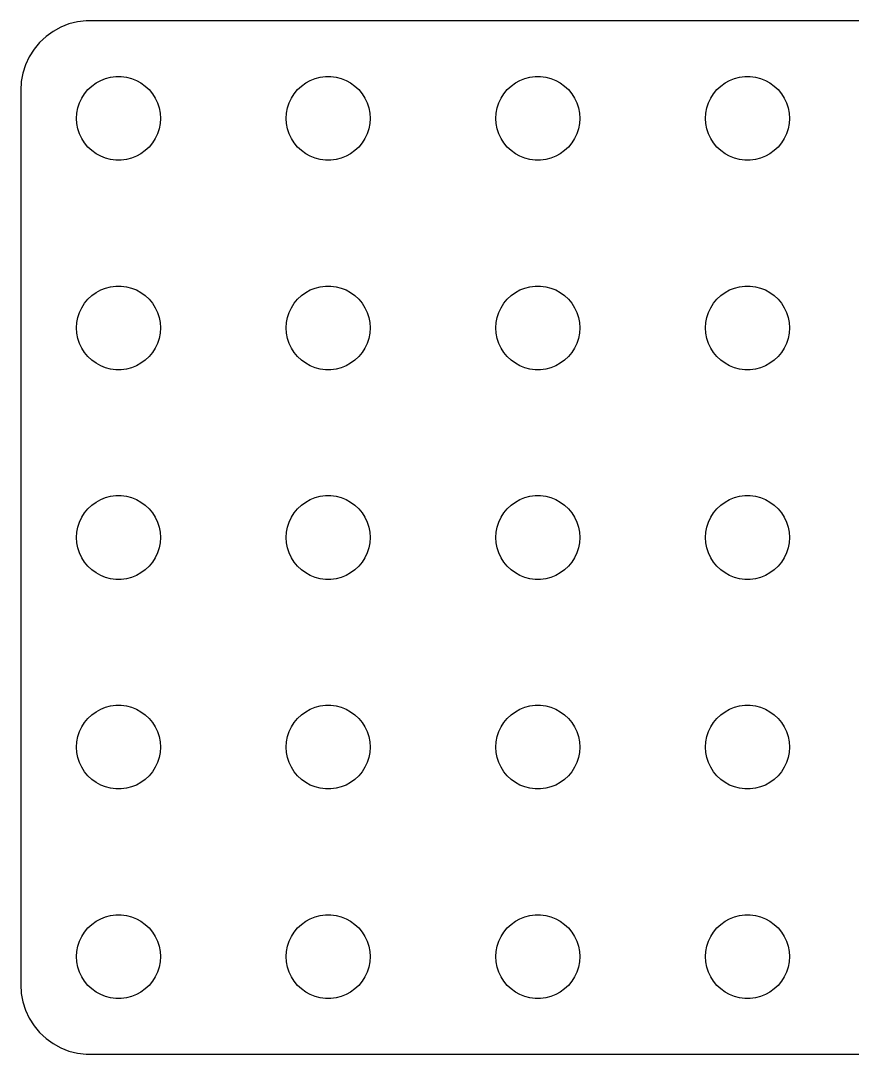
# Model space of a CAD drawing. Header units: metres. Extents: x -60 to 60, y -37 to 37.
# Drawn here: x -59.5 to 0, y -37 to 37 of the extents above; entities that cross this region are included whole.
import ezdxf

# ---------------------------------------------------------------- set-up
doc = ezdxf.new("R2010")
doc.units = ezdxf.units.M

msp = doc.modelspace()

# ---------------------------------------------------------------- linework, layer by layer
for p, q in [((-54.8139, 36.9901), (-55.4369, 36.9114)), ((54.8139, 36.9901), (-54.8139, 36.9901)), ((-56.6289, 36.5241), (-57.1791, 36.2216)), ((-56.0451, 36.7553), (-56.6289, 36.5241)), ((-55.4369, 36.9114), (-56.0451, 36.7553)), ((-57.6871, 35.8526), (-58.1448, 35.4227)), ((-57.1791, 36.2216), (-57.6871, 35.8526)), ((-58.5451, 34.9389), (-58.8815, 34.4088)), ((-58.1448, 35.4227), (-58.5451, 34.9389)), ((-58.8815, 34.4088), (-59.1489, 33.8406)), ((-59.1489, 33.8406), (-59.3429, 33.2434)), ((-59.4606, 32.6267), (-59.5, 32)), ((-59.3429, 33.2434), (-59.4606, 32.6267)), ((-54.1075, 32.533), (-53.7773, 32.7145)), ((-53.7773, 32.7145), (-53.427, 32.8532)), ((-53.427, 32.8532), (-53.0621, 32.9469)), ((-53.0621, 32.9469), (-52.6884, 32.9941)), ((-52.6884, 32.9941), (-52.3116, 32.9941)), ((-52.3116, 32.9941), (-51.9379, 32.9469)), ((-51.9379, 32.9469), (-51.5729, 32.8532)), ((-51.5729, 32.8532), (-51.2227, 32.7145)), ((-51.2227, 32.7145), (-50.8925, 32.533)), ((-39.1075, 32.533), (-38.7773, 32.7145)), ((-38.7773, 32.7145), (-38.427, 32.8532)), ((-38.427, 32.8532), (-38.0621, 32.9469)), ((-38.0621, 32.9469), (-37.6884, 32.9941)), ((-37.6884, 32.9941), (-37.3116, 32.9941)), ((-37.3116, 32.9941), (-36.9379, 32.9469)), ((-36.9379, 32.9469), (-36.5729, 32.8532)), ((-36.5729, 32.8532), (-36.2227, 32.7145)), ((-36.2227, 32.7145), (-35.8925, 32.533)), ((-24.1075, 32.533), (-23.7773, 32.7145)), ((-23.7773, 32.7145), (-23.427, 32.8532)), ((-23.427, 32.8532), (-23.0621, 32.9469)), ((-23.0621, 32.9469), (-22.6884, 32.9941)), ((-22.6884, 32.9941), (-22.3116, 32.9941)), ((-22.3116, 32.9941), (-21.9379, 32.9469)), ((-21.9379, 32.9469), (-21.5729, 32.8532)), ((-21.5729, 32.8532), (-21.2227, 32.7145)), ((-21.2227, 32.7145), (-20.8925, 32.533)), ((-9.10747, 32.533), (-8.77733, 32.7145)), ((-8.77733, 32.7145), (-8.42705, 32.8532)), ((-8.42705, 32.8532), (-8.06213, 32.9469)), ((-8.06213, 32.9469), (-7.68837, 32.9941)), ((-7.68837, 32.9941), (-7.31161, 32.9941)), ((-7.31161, 32.9941), (-6.93785, 32.9469)), ((-6.93785, 32.9469), (-6.57294, 32.8532)), ((-6.57294, 32.8532), (-6.22266, 32.7145)), ((-6.22266, 32.7145), (-5.89252, 32.533)), ((-59.5, 32), (-59.5, -32)), ((-54.927, 31.7634), (-54.6869, 32.0536)), ((-54.6869, 32.0536), (-54.4123, 32.3115)), ((-54.4123, 32.3115), (-54.1075, 32.533)), ((-50.8925, 32.533), (-50.5877, 32.3115)), ((-50.5877, 32.3115), (-50.3131, 32.0536)), ((-50.3131, 32.0536), (-50.0729, 31.7634)), ((-39.927, 31.7634), (-39.6869, 32.0536)), ((-39.6869, 32.0536), (-39.4123, 32.3115)), ((-39.4123, 32.3115), (-39.1075, 32.533)), ((-35.8925, 32.533), (-35.5877, 32.3115)), ((-35.5877, 32.3115), (-35.3131, 32.0536)), ((-35.3131, 32.0536), (-35.0729, 31.7634)), ((-24.927, 31.7634), (-24.6869, 32.0536)), ((-24.6869, 32.0536), (-24.4123, 32.3115)), ((-24.4123, 32.3115), (-24.1075, 32.533)), ((-20.8925, 32.533), (-20.5877, 32.3115)), ((-20.5877, 32.3115), (-20.3131, 32.0536)), ((-20.3131, 32.0536), (-20.0729, 31.7634)), ((-9.92705, 31.7634), (-9.6869, 32.0536)), ((-9.6869, 32.0536), (-9.41226, 32.3115)), ((-9.41226, 32.3115), (-9.10747, 32.533)), ((-5.89252, 32.533), (-5.58772, 32.3115)), ((-5.58772, 32.3115), (-5.31308, 32.0536)), ((-5.31308, 32.0536), (-5.07294, 31.7634)), ((-55.4057, 30.7461), (-55.2893, 31.1044)), ((-55.2893, 31.1044), (-55.1289, 31.4453)), ((-55.1289, 31.4453), (-54.927, 31.7634)), ((-50.0729, 31.7634), (-49.8711, 31.4453)), ((-49.8711, 31.4453), (-49.7107, 31.1044)), ((-49.7107, 31.1044), (-49.5942, 30.7461)), ((-40.4057, 30.7461), (-40.2893, 31.1044)), ((-40.2893, 31.1044), (-40.1289, 31.4453)), ((-40.1289, 31.4453), (-39.927, 31.7634)), ((-35.0729, 31.7634), (-34.8711, 31.4453)), ((-34.8711, 31.4453), (-34.7107, 31.1044)), ((-34.7107, 31.1044), (-34.5942, 30.7461)), ((-25.4057, 30.7461), (-25.2893, 31.1044)), ((-25.2893, 31.1044), (-25.1289, 31.4453)), ((-25.1289, 31.4453), (-24.927, 31.7634)), ((-20.0729, 31.7634), (-19.8711, 31.4453)), ((-19.8711, 31.4453), (-19.7107, 31.1044)), ((-19.7107, 31.1044), (-19.5942, 30.7461)), ((-10.4057, 30.7461), (-10.2893, 31.1044)), ((-10.2893, 31.1044), (-10.1289, 31.4453)), ((-10.1289, 31.4453), (-9.92705, 31.7634)), ((-5.07294, 31.7634), (-4.87108, 31.4453)), ((-4.87108, 31.4453), (-4.71066, 31.1044)), ((-4.71066, 31.1044), (-4.59424, 30.7461)), ((-55.5, 30), (-55.4763, 30.376)), ((-55.4763, 30.376), (-55.4057, 30.7461)), ((-49.5942, 30.7461), (-49.5237, 30.376)), ((-49.5237, 30.376), (-49.5, 30)), ((-40.5, 30), (-40.4763, 30.376)), ((-40.4763, 30.376), (-40.4057, 30.7461)), ((-34.5942, 30.7461), (-34.5237, 30.376)), ((-34.5237, 30.376), (-34.5, 30)), ((-25.5, 30), (-25.4763, 30.376)), ((-25.4763, 30.376), (-25.4057, 30.7461)), ((-19.5942, 30.7461), (-19.5237, 30.376)), ((-19.5237, 30.376), (-19.5, 30)), ((-10.5, 30), (-10.4763, 30.376)), ((-10.4763, 30.376), (-10.4057, 30.7461)), ((-4.59424, 30.7461), (-4.52365, 30.376)), ((-4.52365, 30.376), (-4.5, 30)), ((-55.4763, 29.624), (-55.5, 30)), ((-55.4057, 29.2539), (-55.4763, 29.624)), ((-49.5237, 29.624), (-49.5942, 29.2539)), ((-49.5, 30), (-49.5237, 29.624)), ((-40.4763, 29.624), (-40.5, 30)), ((-40.4057, 29.2539), (-40.4763, 29.624)), ((-34.5237, 29.624), (-34.5942, 29.2539)), ((-34.5, 30), (-34.5237, 29.624)), ((-25.4763, 29.624), (-25.5, 30)), ((-25.4057, 29.2539), (-25.4763, 29.624)), ((-19.5237, 29.624), (-19.5942, 29.2539)), ((-19.5, 30), (-19.5237, 29.624)), ((-10.4763, 29.624), (-10.5, 30)), ((-10.4057, 29.2539), (-10.4763, 29.624)), ((-4.52365, 29.624), (-4.59424, 29.2539)), ((-4.5, 30), (-4.52365, 29.624)), ((-55.2893, 28.8956), (-55.4057, 29.2539)), ((-55.1289, 28.5547), (-55.2893, 28.8956)), ((-49.7107, 28.8956), (-49.8711, 28.5547)), ((-49.5942, 29.2539), (-49.7107, 28.8956)), ((-40.2893, 28.8956), (-40.4057, 29.2539)), ((-40.1289, 28.5547), (-40.2893, 28.8956)), ((-34.7107, 28.8956), (-34.8711, 28.5547)), ((-34.5942, 29.2539), (-34.7107, 28.8956)), ((-25.2893, 28.8956), (-25.4057, 29.2539)), ((-25.1289, 28.5547), (-25.2893, 28.8956)), ((-19.7107, 28.8956), (-19.8711, 28.5547)), ((-19.5942, 29.2539), (-19.7107, 28.8956)), ((-10.2893, 28.8956), (-10.4057, 29.2539)), ((-10.1289, 28.5547), (-10.2893, 28.8956)), ((-4.71066, 28.8956), (-4.87108, 28.5547)), ((-4.59424, 29.2539), (-4.71066, 28.8956)), ((-54.927, 28.2366), (-55.1289, 28.5547)), ((-54.6869, 27.9464), (-54.927, 28.2366)), ((-50.0729, 28.2366), (-50.3131, 27.9464)), ((-49.8711, 28.5547), (-50.0729, 28.2366)), ((-39.927, 28.2366), (-40.1289, 28.5547)), ((-39.6869, 27.9464), (-39.927, 28.2366)), ((-35.0729, 28.2366), (-35.3131, 27.9464)), ((-34.8711, 28.5547), (-35.0729, 28.2366)), ((-24.927, 28.2366), (-25.1289, 28.5547)), ((-24.6869, 27.9464), (-24.927, 28.2366)), ((-20.0729, 28.2366), (-20.3131, 27.9464)), ((-19.8711, 28.5547), (-20.0729, 28.2366)), ((-9.92705, 28.2366), (-10.1289, 28.5547)), ((-9.6869, 27.9464), (-9.92705, 28.2366)), ((-5.07294, 28.2366), (-5.31308, 27.9464)), ((-4.87108, 28.5547), (-5.07294, 28.2366)), ((-54.4123, 27.6884), (-54.6869, 27.9464)), ((-54.1075, 27.467), (-54.4123, 27.6884)), ((-53.7773, 27.2855), (-54.1075, 27.467)), ((-50.8925, 27.467), (-51.2227, 27.2855)), ((-50.5877, 27.6884), (-50.8925, 27.467)), ((-50.3131, 27.9464), (-50.5877, 27.6884)), ((-39.4123, 27.6884), (-39.6869, 27.9464)), ((-39.1075, 27.467), (-39.4123, 27.6884)), ((-38.7773, 27.2855), (-39.1075, 27.467)), ((-35.8925, 27.467), (-36.2227, 27.2855)), ((-35.5877, 27.6884), (-35.8925, 27.467)), ((-35.3131, 27.9464), (-35.5877, 27.6884)), ((-24.4123, 27.6884), (-24.6869, 27.9464)), ((-24.1075, 27.467), (-24.4123, 27.6884)), ((-23.7773, 27.2855), (-24.1075, 27.467)), ((-20.8925, 27.467), (-21.2227, 27.2855)), ((-20.5877, 27.6884), (-20.8925, 27.467)), ((-20.3131, 27.9464), (-20.5877, 27.6884)), ((-9.41226, 27.6884), (-9.6869, 27.9464)), ((-9.10747, 27.467), (-9.41226, 27.6884)), ((-8.77733, 27.2855), (-9.10747, 27.467)), ((-5.89252, 27.467), (-6.22266, 27.2855)), ((-5.58772, 27.6884), (-5.89252, 27.467)), ((-5.31308, 27.9464), (-5.58772, 27.6884)), ((-53.427, 27.1468), (-53.7773, 27.2855)), ((-53.0621, 27.0531), (-53.427, 27.1468)), ((-52.6884, 27.0059), (-53.0621, 27.0531)), ((-52.3116, 27.0059), (-52.6884, 27.0059)), ((-51.9379, 27.0531), (-52.3116, 27.0059)), ((-51.5729, 27.1468), (-51.9379, 27.0531)), ((-51.2227, 27.2855), (-51.5729, 27.1468)), ((-38.427, 27.1468), (-38.7773, 27.2855)), ((-38.0621, 27.0531), (-38.427, 27.1468)), ((-37.6884, 27.0059), (-38.0621, 27.0531)), ((-37.3116, 27.0059), (-37.6884, 27.0059)), ((-36.9379, 27.0531), (-37.3116, 27.0059)), ((-36.5729, 27.1468), (-36.9379, 27.0531)), ((-36.2227, 27.2855), (-36.5729, 27.1468)), ((-23.427, 27.1468), (-23.7773, 27.2855)), ((-23.0621, 27.0531), (-23.427, 27.1468)), ((-22.6884, 27.0059), (-23.0621, 27.0531)), ((-22.3116, 27.0059), (-22.6884, 27.0059)), ((-21.9379, 27.0531), (-22.3116, 27.0059)), ((-21.5729, 27.1468), (-21.9379, 27.0531)), ((-21.2227, 27.2855), (-21.5729, 27.1468)), ((-8.42705, 27.1468), (-8.77733, 27.2855)), ((-8.06213, 27.0531), (-8.42705, 27.1468)), ((-7.68837, 27.0059), (-8.06213, 27.0531)), ((-7.31161, 27.0059), (-7.68837, 27.0059)), ((-6.93785, 27.0531), (-7.31161, 27.0059)), ((-6.57294, 27.1468), (-6.93785, 27.0531)), ((-6.22266, 27.2855), (-6.57294, 27.1468)), ((-53.7773, 17.7145), (-53.427, 17.8532)), ((-53.427, 17.8532), (-53.0621, 17.9469)), ((-53.0621, 17.9469), (-52.6884, 17.9941)), ((-52.6884, 17.9941), (-52.3116, 17.9941)), ((-52.3116, 17.9941), (-51.9379, 17.9469)), ((-51.9379, 17.9469), (-51.5729, 17.8532)), ((-51.5729, 17.8532), (-51.2227, 17.7145)), ((-38.7773, 17.7145), (-38.427, 17.8532)), ((-38.427, 17.8532), (-38.0621, 17.9469)), ((-38.0621, 17.9469), (-37.6884, 17.9941)), ((-37.6884, 17.9941), (-37.3116, 17.9941)), ((-37.3116, 17.9941), (-36.9379, 17.9469)), ((-36.9379, 17.9469), (-36.5729, 17.8532)), ((-36.5729, 17.8532), (-36.2227, 17.7145)), ((-23.7773, 17.7145), (-23.427, 17.8532)), ((-23.427, 17.8532), (-23.0621, 17.9469)), ((-23.0621, 17.9469), (-22.6884, 17.9941)), ((-22.6884, 17.9941), (-22.3116, 17.9941)), ((-22.3116, 17.9941), (-21.9379, 17.9469)), ((-21.9379, 17.9469), (-21.5729, 17.8532)), ((-21.5729, 17.8532), (-21.2227, 17.7145)), ((-8.77733, 17.7145), (-8.42705, 17.8532)), ((-8.42705, 17.8532), (-8.06213, 17.9469)), ((-8.06213, 17.9469), (-7.68837, 17.9941)), ((-7.68837, 17.9941), (-7.31161, 17.9941)), ((-7.31161, 17.9941), (-6.93785, 17.9469)), ((-6.93785, 17.9469), (-6.57294, 17.8532)), ((-6.57294, 17.8532), (-6.22266, 17.7145)), ((-54.927, 16.7634), (-54.6869, 17.0536)), ((-54.6869, 17.0536), (-54.4123, 17.3115)), ((-54.4123, 17.3115), (-54.1075, 17.533)), ((-54.1075, 17.533), (-53.7773, 17.7145)), ((-51.2227, 17.7145), (-50.8925, 17.533)), ((-50.8925, 17.533), (-50.5877, 17.3115)), ((-50.5877, 17.3115), (-50.3131, 17.0536)), ((-50.3131, 17.0536), (-50.0729, 16.7634)), ((-39.927, 16.7634), (-39.6869, 17.0536)), ((-39.6869, 17.0536), (-39.4123, 17.3115)), ((-39.4123, 17.3115), (-39.1075, 17.533)), ((-39.1075, 17.533), (-38.7773, 17.7145)), ((-36.2227, 17.7145), (-35.8925, 17.533)), ((-35.8925, 17.533), (-35.5877, 17.3115)), ((-35.5877, 17.3115), (-35.3131, 17.0536)), ((-35.3131, 17.0536), (-35.0729, 16.7634)), ((-24.927, 16.7634), (-24.6869, 17.0536)), ((-24.6869, 17.0536), (-24.4123, 17.3115)), ((-24.4123, 17.3115), (-24.1075, 17.533)), ((-24.1075, 17.533), (-23.7773, 17.7145)), ((-21.2227, 17.7145), (-20.8925, 17.533)), ((-20.8925, 17.533), (-20.5877, 17.3115)), ((-20.5877, 17.3115), (-20.3131, 17.0536)), ((-20.3131, 17.0536), (-20.0729, 16.7634)), ((-9.92705, 16.7634), (-9.6869, 17.0536)), ((-9.6869, 17.0536), (-9.41226, 17.3115)), ((-9.41226, 17.3115), (-9.10747, 17.533)), ((-9.10747, 17.533), (-8.77733, 17.7145)), ((-6.22266, 17.7145), (-5.89252, 17.533)), ((-5.89252, 17.533), (-5.58772, 17.3115)), ((-5.58772, 17.3115), (-5.31308, 17.0536)), ((-5.31308, 17.0536), (-5.07294, 16.7634)), ((-55.2893, 16.1044), (-55.1289, 16.4453)), ((-55.1289, 16.4453), (-54.927, 16.7634)), ((-50.0729, 16.7634), (-49.8711, 16.4453)), ((-49.8711, 16.4453), (-49.7107, 16.1044)), ((-40.2893, 16.1044), (-40.1289, 16.4453)), ((-40.1289, 16.4453), (-39.927, 16.7634)), ((-35.0729, 16.7634), (-34.8711, 16.4453)), ((-34.8711, 16.4453), (-34.7107, 16.1044)), ((-25.2893, 16.1044), (-25.1289, 16.4453)), ((-25.1289, 16.4453), (-24.927, 16.7634)), ((-20.0729, 16.7634), (-19.8711, 16.4453)), ((-19.8711, 16.4453), (-19.7107, 16.1044)), ((-10.2893, 16.1044), (-10.1289, 16.4453)), ((-10.1289, 16.4453), (-9.92705, 16.7634)), ((-5.07294, 16.7634), (-4.87108, 16.4453)), ((-4.87108, 16.4453), (-4.71066, 16.1044)), ((-55.4763, 15.376), (-55.4057, 15.7461)), ((-55.4057, 15.7461), (-55.2893, 16.1044)), ((-49.7107, 16.1044), (-49.5942, 15.7461)), ((-49.5942, 15.7461), (-49.5237, 15.376)), ((-40.4763, 15.376), (-40.4057, 15.7461)), ((-40.4057, 15.7461), (-40.2893, 16.1044)), ((-34.7107, 16.1044), (-34.5942, 15.7461)), ((-34.5942, 15.7461), (-34.5237, 15.376)), ((-25.4763, 15.376), (-25.4057, 15.7461)), ((-25.4057, 15.7461), (-25.2893, 16.1044)), ((-19.7107, 16.1044), (-19.5942, 15.7461)), ((-19.5942, 15.7461), (-19.5237, 15.376)), ((-10.4763, 15.376), (-10.4057, 15.7461)), ((-10.4057, 15.7461), (-10.2893, 16.1044)), ((-4.71066, 16.1044), (-4.59424, 15.7461)), ((-4.59424, 15.7461), (-4.52365, 15.376)), ((-55.5, 15), (-55.4763, 15.376)), ((-55.4763, 14.624), (-55.5, 15)), ((-49.5237, 15.376), (-49.5, 15)), ((-49.5, 15), (-49.5237, 14.624)), ((-40.5, 15), (-40.4763, 15.376)), ((-40.4763, 14.624), (-40.5, 15)), ((-34.5237, 15.376), (-34.5, 15)), ((-34.5, 15), (-34.5237, 14.624)), ((-25.5, 15), (-25.4763, 15.376)), ((-25.4763, 14.624), (-25.5, 15)), ((-19.5237, 15.376), (-19.5, 15)), ((-19.5, 15), (-19.5237, 14.624)), ((-10.5, 15), (-10.4763, 15.376)), ((-10.4763, 14.624), (-10.5, 15)), ((-4.52365, 15.376), (-4.5, 15)), ((-4.5, 15), (-4.52365, 14.624)), ((-55.4057, 14.2539), (-55.4763, 14.624)), ((-55.2893, 13.8956), (-55.4057, 14.2539)), ((-49.5942, 14.2539), (-49.7107, 13.8956)), ((-49.5237, 14.624), (-49.5942, 14.2539)), ((-40.4057, 14.2539), (-40.4763, 14.624)), ((-40.2893, 13.8956), (-40.4057, 14.2539)), ((-34.5942, 14.2539), (-34.7107, 13.8956)), ((-34.5237, 14.624), (-34.5942, 14.2539)), ((-25.4057, 14.2539), (-25.4763, 14.624)), ((-25.2893, 13.8956), (-25.4057, 14.2539)), ((-19.5942, 14.2539), (-19.7107, 13.8956)), ((-19.5237, 14.624), (-19.5942, 14.2539)), ((-10.4057, 14.2539), (-10.4763, 14.624)), ((-10.2893, 13.8956), (-10.4057, 14.2539)), ((-4.59424, 14.2539), (-4.71066, 13.8956)), ((-4.52365, 14.624), (-4.59424, 14.2539)), ((-55.1289, 13.5547), (-55.2893, 13.8956)), ((-54.927, 13.2366), (-55.1289, 13.5547)), ((-49.8711, 13.5547), (-50.0729, 13.2366)), ((-49.7107, 13.8956), (-49.8711, 13.5547)), ((-40.1289, 13.5547), (-40.2893, 13.8956)), ((-39.927, 13.2366), (-40.1289, 13.5547)), ((-34.8711, 13.5547), (-35.0729, 13.2366)), ((-34.7107, 13.8956), (-34.8711, 13.5547)), ((-25.1289, 13.5547), (-25.2893, 13.8956)), ((-24.927, 13.2366), (-25.1289, 13.5547)), ((-19.8711, 13.5547), (-20.0729, 13.2366)), ((-19.7107, 13.8956), (-19.8711, 13.5547)), ((-10.1289, 13.5547), (-10.2893, 13.8956)), ((-9.92705, 13.2366), (-10.1289, 13.5547)), ((-4.87108, 13.5547), (-5.07294, 13.2366)), ((-4.71066, 13.8956), (-4.87108, 13.5547)), ((-54.6869, 12.9464), (-54.927, 13.2366)), ((-54.4123, 12.6884), (-54.6869, 12.9464)), ((-54.1075, 12.467), (-54.4123, 12.6884)), ((-50.5877, 12.6884), (-50.8925, 12.467)), ((-50.3131, 12.9464), (-50.5877, 12.6884)), ((-50.0729, 13.2366), (-50.3131, 12.9464)), ((-39.6869, 12.9464), (-39.927, 13.2366)), ((-39.4123, 12.6884), (-39.6869, 12.9464)), ((-39.1075, 12.467), (-39.4123, 12.6884)), ((-35.5877, 12.6884), (-35.8925, 12.467)), ((-35.3131, 12.9464), (-35.5877, 12.6884)), ((-35.0729, 13.2366), (-35.3131, 12.9464)), ((-24.6869, 12.9464), (-24.927, 13.2366)), ((-24.4123, 12.6884), (-24.6869, 12.9464)), ((-24.1075, 12.467), (-24.4123, 12.6884)), ((-20.5877, 12.6884), (-20.8925, 12.467)), ((-20.3131, 12.9464), (-20.5877, 12.6884)), ((-20.0729, 13.2366), (-20.3131, 12.9464)), ((-9.6869, 12.9464), (-9.92705, 13.2366)), ((-9.41226, 12.6884), (-9.6869, 12.9464)), ((-9.10747, 12.467), (-9.41226, 12.6884)), ((-5.58772, 12.6884), (-5.89252, 12.467)), ((-5.31308, 12.9464), (-5.58772, 12.6884)), ((-5.07294, 13.2366), (-5.31308, 12.9464)), ((-53.7773, 12.2855), (-54.1075, 12.467)), ((-53.427, 12.1468), (-53.7773, 12.2855)), ((-53.0621, 12.0531), (-53.427, 12.1468)), ((-52.6884, 12.0059), (-53.0621, 12.0531)), ((-52.3116, 12.0059), (-52.6884, 12.0059)), ((-51.9379, 12.0531), (-52.3116, 12.0059)), ((-51.5729, 12.1468), (-51.9379, 12.0531)), ((-51.2227, 12.2855), (-51.5729, 12.1468)), ((-50.8925, 12.467), (-51.2227, 12.2855)), ((-38.7773, 12.2855), (-39.1075, 12.467)), ((-38.427, 12.1468), (-38.7773, 12.2855)), ((-38.0621, 12.0531), (-38.427, 12.1468)), ((-37.6884, 12.0059), (-38.0621, 12.0531)), ((-37.3116, 12.0059), (-37.6884, 12.0059)), ((-36.9379, 12.0531), (-37.3116, 12.0059)), ((-36.5729, 12.1468), (-36.9379, 12.0531)), ((-36.2227, 12.2855), (-36.5729, 12.1468)), ((-35.8925, 12.467), (-36.2227, 12.2855)), ((-23.7773, 12.2855), (-24.1075, 12.467)), ((-23.427, 12.1468), (-23.7773, 12.2855)), ((-23.0621, 12.0531), (-23.427, 12.1468)), ((-22.6884, 12.0059), (-23.0621, 12.0531)), ((-22.3116, 12.0059), (-22.6884, 12.0059)), ((-21.9379, 12.0531), (-22.3116, 12.0059)), ((-21.5729, 12.1468), (-21.9379, 12.0531)), ((-21.2227, 12.2855), (-21.5729, 12.1468)), ((-20.8925, 12.467), (-21.2227, 12.2855)), ((-8.77733, 12.2855), (-9.10747, 12.467)), ((-8.42705, 12.1468), (-8.77733, 12.2855)), ((-8.06213, 12.0531), (-8.42705, 12.1468)), ((-7.68837, 12.0059), (-8.06213, 12.0531)), ((-7.31161, 12.0059), (-7.68837, 12.0059)), ((-6.93785, 12.0531), (-7.31161, 12.0059)), ((-6.57294, 12.1468), (-6.93785, 12.0531)), ((-6.22266, 12.2855), (-6.57294, 12.1468)), ((-5.89252, 12.467), (-6.22266, 12.2855)), ((-53.0621, 2.94685), (-52.6884, 2.99408)), ((-52.6884, 2.99408), (-52.3116, 2.99408)), ((-52.3116, 2.99408), (-51.9379, 2.94685)), ((-38.0621, 2.94685), (-37.6884, 2.99408)), ((-37.6884, 2.99408), (-37.3116, 2.99408)), ((-37.3116, 2.99408), (-36.9379, 2.94685)), ((-23.0621, 2.94685), (-22.6884, 2.99408)), ((-22.6884, 2.99408), (-22.3116, 2.99408)), ((-22.3116, 2.99408), (-21.9379, 2.94685)), ((-8.06213, 2.94685), (-7.68837, 2.99408)), ((-7.68837, 2.99408), (-7.31161, 2.99408)), ((-7.31161, 2.99408), (-6.93785, 2.94685)), ((-54.6869, 2.05363), (-54.4123, 2.31154)), ((-54.4123, 2.31154), (-54.1075, 2.53297)), ((-54.1075, 2.53297), (-53.7773, 2.71448)), ((-53.7773, 2.71448), (-53.427, 2.85316)), ((-53.427, 2.85316), (-53.0621, 2.94685)), ((-51.9379, 2.94685), (-51.5729, 2.85316)), ((-51.5729, 2.85316), (-51.2227, 2.71448)), ((-51.2227, 2.71448), (-50.8925, 2.53297)), ((-50.8925, 2.53297), (-50.5877, 2.31154)), ((-50.5877, 2.31154), (-50.3131, 2.05363)), ((-39.6869, 2.05363), (-39.4123, 2.31154)), ((-39.4123, 2.31154), (-39.1075, 2.53297)), ((-39.1075, 2.53297), (-38.7773, 2.71448)), ((-38.7773, 2.71448), (-38.427, 2.85316)), ((-38.427, 2.85316), (-38.0621, 2.94685)), ((-36.9379, 2.94685), (-36.5729, 2.85316)), ((-36.5729, 2.85316), (-36.2227, 2.71448)), ((-36.2227, 2.71448), (-35.8925, 2.53297)), ((-35.8925, 2.53297), (-35.5877, 2.31154)), ((-35.5877, 2.31154), (-35.3131, 2.05363)), ((-24.6869, 2.05363), (-24.4123, 2.31154)), ((-24.4123, 2.31154), (-24.1075, 2.53297)), ((-24.1075, 2.53297), (-23.7773, 2.71448)), ((-23.7773, 2.71448), (-23.427, 2.85316)), ((-23.427, 2.85316), (-23.0621, 2.94685)), ((-21.9379, 2.94685), (-21.5729, 2.85316)), ((-21.5729, 2.85316), (-21.2227, 2.71448)), ((-21.2227, 2.71448), (-20.8925, 2.53297)), ((-20.8925, 2.53297), (-20.5877, 2.31154)), ((-20.5877, 2.31154), (-20.3131, 2.05363)), ((-9.6869, 2.05363), (-9.41226, 2.31154)), ((-9.41226, 2.31154), (-9.10747, 2.53297)), ((-9.10747, 2.53297), (-8.77733, 2.71448)), ((-8.77733, 2.71448), (-8.42705, 2.85316)), ((-8.42705, 2.85316), (-8.06213, 2.94685)), ((-6.93785, 2.94685), (-6.57294, 2.85316)), ((-6.57294, 2.85316), (-6.22266, 2.71448)), ((-6.22266, 2.71448), (-5.89252, 2.53297)), ((-5.89252, 2.53297), (-5.58772, 2.31154)), ((-5.58772, 2.31154), (-5.31308, 2.05363)), ((-55.1289, 1.44525), (-54.927, 1.76335)), ((-54.927, 1.76335), (-54.6869, 2.05363)), ((-50.3131, 2.05363), (-50.0729, 1.76335)), ((-50.0729, 1.76335), (-49.8711, 1.44525)), ((-40.1289, 1.44525), (-39.927, 1.76335)), ((-39.927, 1.76335), (-39.6869, 2.05363)), ((-35.3131, 2.05363), (-35.0729, 1.76335)), ((-35.0729, 1.76335), (-34.8711, 1.44525)), ((-25.1289, 1.44525), (-24.927, 1.76335)), ((-24.927, 1.76335), (-24.6869, 2.05363)), ((-20.3131, 2.05363), (-20.0729, 1.76335)), ((-20.0729, 1.76335), (-19.8711, 1.44525)), ((-10.1289, 1.44525), (-9.92705, 1.76335)), ((-9.92705, 1.76335), (-9.6869, 2.05363)), ((-5.31308, 2.05363), (-5.07294, 1.76335)), ((-5.07294, 1.76335), (-4.87108, 1.44525)), ((-55.4763, 0.37599), (-55.4057, 0.74606)), ((-55.4057, 0.74606), (-55.2893, 1.10437)), ((-55.2893, 1.10437), (-55.1289, 1.44525)), ((-49.8711, 1.44525), (-49.7107, 1.10437)), ((-49.7107, 1.10437), (-49.5942, 0.74606)), ((-49.5942, 0.74606), (-49.5237, 0.37599)), ((-40.4763, 0.37599), (-40.4057, 0.74606)), ((-40.4057, 0.74606), (-40.2893, 1.10437)), ((-40.2893, 1.10437), (-40.1289, 1.44525)), ((-34.8711, 1.44525), (-34.7107, 1.10437)), ((-34.7107, 1.10437), (-34.5942, 0.74606)), ((-34.5942, 0.74606), (-34.5237, 0.37599)), ((-25.4763, 0.37599), (-25.4057, 0.74606)), ((-25.4057, 0.74606), (-25.2893, 1.10437)), ((-25.2893, 1.10437), (-25.1289, 1.44525)), ((-19.8711, 1.44525), (-19.7107, 1.10437)), ((-19.7107, 1.10437), (-19.5942, 0.74606)), ((-19.5942, 0.74606), (-19.5237, 0.37599)), ((-10.4763, 0.37599), (-10.4057, 0.74606)), ((-10.4057, 0.74606), (-10.2893, 1.10437)), ((-10.2893, 1.10437), (-10.1289, 1.44525)), ((-4.87108, 1.44525), (-4.71066, 1.10437)), ((-4.71066, 1.10437), (-4.59424, 0.74606)), ((-4.59424, 0.74606), (-4.52365, 0.37599)), ((-55.5, 0), (-55.4763, 0.37599)), ((-55.4763, -0.37599), (-55.5, 0)), ((-49.5237, 0.37599), (-49.5, 0)), ((-49.5, 0), (-49.5237, -0.37599)), ((-40.5, 0), (-40.4763, 0.37599)), ((-40.4763, -0.37599), (-40.5, 0)), ((-34.5237, 0.37599), (-34.5, 0)), ((-34.5, 0), (-34.5237, -0.37599)), ((-25.5, 0), (-25.4763, 0.37599)), ((-25.4763, -0.37599), (-25.5, 0)), ((-19.5237, 0.37599), (-19.5, 0)), ((-19.5, 0), (-19.5237, -0.37599)), ((-10.5, 0), (-10.4763, 0.37599)), ((-10.4763, -0.37599), (-10.5, 0)), ((-4.52365, 0.37599), (-4.5, 0)), ((-4.5, 0), (-4.52365, -0.37599)), ((-55.4057, -0.74606), (-55.4763, -0.37599)), ((-49.5237, -0.37599), (-49.5942, -0.74606)), ((-40.4057, -0.74606), (-40.4763, -0.37599)), ((-34.5237, -0.37599), (-34.5942, -0.74606)), ((-25.4057, -0.74606), (-25.4763, -0.37599)), ((-19.5237, -0.37599), (-19.5942, -0.74606)), ((-10.4057, -0.74606), (-10.4763, -0.37599)), ((-4.52365, -0.37599), (-4.59424, -0.74606)), ((-55.2893, -1.10437), (-55.4057, -0.74606)), ((-55.1289, -1.44525), (-55.2893, -1.10437)), ((-54.927, -1.76335), (-55.1289, -1.44525)), ((-49.8711, -1.44525), (-50.0729, -1.76335)), ((-49.7107, -1.10437), (-49.8711, -1.44525)), ((-49.5942, -0.74606), (-49.7107, -1.10437)), ((-40.2893, -1.10437), (-40.4057, -0.74606)), ((-40.1289, -1.44525), (-40.2893, -1.10437)), ((-39.927, -1.76335), (-40.1289, -1.44525)), ((-34.8711, -1.44525), (-35.0729, -1.76335)), ((-34.7107, -1.10437), (-34.8711, -1.44525)), ((-34.5942, -0.74606), (-34.7107, -1.10437)), ((-25.2893, -1.10437), (-25.4057, -0.74606)), ((-25.1289, -1.44525), (-25.2893, -1.10437)), ((-24.927, -1.76335), (-25.1289, -1.44525)), ((-19.8711, -1.44525), (-20.0729, -1.76335)), ((-19.7107, -1.10437), (-19.8711, -1.44525)), ((-19.5942, -0.74606), (-19.7107, -1.10437)), ((-10.2893, -1.10437), (-10.4057, -0.74606)), ((-10.1289, -1.44525), (-10.2893, -1.10437)), ((-9.92705, -1.76335), (-10.1289, -1.44525)), ((-4.87108, -1.44525), (-5.07294, -1.76335)), ((-4.71066, -1.10437), (-4.87108, -1.44525)), ((-4.59424, -0.74606), (-4.71066, -1.10437)), ((-54.6869, -2.05363), (-54.927, -1.76335)), ((-54.4123, -2.31154), (-54.6869, -2.05363)), ((-50.3131, -2.05363), (-50.5877, -2.31154)), ((-50.0729, -1.76335), (-50.3131, -2.05363)), ((-39.6869, -2.05363), (-39.927, -1.76335)), ((-39.4123, -2.31154), (-39.6869, -2.05363)), ((-35.3131, -2.05363), (-35.5877, -2.31154)), ((-35.0729, -1.76335), (-35.3131, -2.05363)), ((-24.6869, -2.05363), (-24.927, -1.76335)), ((-24.4123, -2.31154), (-24.6869, -2.05363)), ((-20.3131, -2.05363), (-20.5877, -2.31154)), ((-20.0729, -1.76335), (-20.3131, -2.05363)), ((-9.6869, -2.05363), (-9.92705, -1.76335)), ((-9.41226, -2.31154), (-9.6869, -2.05363)), ((-5.31308, -2.05363), (-5.58772, -2.31154)), ((-5.07294, -1.76335), (-5.31308, -2.05363)), ((-54.1075, -2.53297), (-54.4123, -2.31154)), ((-53.7773, -2.71448), (-54.1075, -2.53297)), ((-53.427, -2.85316), (-53.7773, -2.71448)), ((-53.0621, -2.94685), (-53.427, -2.85316)), ((-52.6884, -2.99408), (-53.0621, -2.94685)), ((-51.9379, -2.94685), (-52.3116, -2.99408)), ((-51.5729, -2.85316), (-51.9379, -2.94685)), ((-51.2227, -2.71448), (-51.5729, -2.85316)), ((-50.8925, -2.53297), (-51.2227, -2.71448)), ((-50.5877, -2.31154), (-50.8925, -2.53297)), ((-39.1075, -2.53297), (-39.4123, -2.31154)), ((-38.7773, -2.71448), (-39.1075, -2.53297)), ((-38.427, -2.85316), (-38.7773, -2.71448)), ((-38.0621, -2.94685), (-38.427, -2.85316)), ((-37.6884, -2.99408), (-38.0621, -2.94685)), ((-36.9379, -2.94685), (-37.3116, -2.99408)), ((-36.5729, -2.85316), (-36.9379, -2.94685)), ((-36.2227, -2.71448), (-36.5729, -2.85316)), ((-35.8925, -2.53297), (-36.2227, -2.71448)), ((-35.5877, -2.31154), (-35.8925, -2.53297)), ((-24.1075, -2.53297), (-24.4123, -2.31154)), ((-23.7773, -2.71448), (-24.1075, -2.53297)), ((-23.427, -2.85316), (-23.7773, -2.71448)), ((-23.0621, -2.94685), (-23.427, -2.85316)), ((-22.6884, -2.99408), (-23.0621, -2.94685)), ((-21.9379, -2.94685), (-22.3116, -2.99408)), ((-21.5729, -2.85316), (-21.9379, -2.94685)), ((-21.2227, -2.71448), (-21.5729, -2.85316)), ((-20.8925, -2.53297), (-21.2227, -2.71448)), ((-20.5877, -2.31154), (-20.8925, -2.53297)), ((-9.10747, -2.53297), (-9.41226, -2.31154)), ((-8.77733, -2.71448), (-9.10747, -2.53297)), ((-8.42705, -2.85316), (-8.77733, -2.71448)), ((-8.06213, -2.94685), (-8.42705, -2.85316)), ((-7.68837, -2.99408), (-8.06213, -2.94685)), ((-6.93785, -2.94685), (-7.31161, -2.99408)), ((-6.57294, -2.85316), (-6.93785, -2.94685)), ((-6.22266, -2.71448), (-6.57294, -2.85316)), ((-5.89252, -2.53297), (-6.22266, -2.71448)), ((-5.58772, -2.31154), (-5.89252, -2.53297)), ((-52.3116, -2.99408), (-52.6884, -2.99408)), ((-37.3116, -2.99408), (-37.6884, -2.99408)), ((-22.3116, -2.99408), (-22.6884, -2.99408)), ((-7.31161, -2.99408), (-7.68837, -2.99408)), ((-54.4123, -12.6884), (-54.1075, -12.467)), ((-54.1075, -12.467), (-53.7773, -12.2855)), ((-53.7773, -12.2855), (-53.427, -12.1468)), ((-53.427, -12.1468), (-53.0621, -12.0531)), ((-53.0621, -12.0531), (-52.6884, -12.0059)), ((-52.6884, -12.0059), (-52.3116, -12.0059)), ((-52.3116, -12.0059), (-51.9379, -12.0531)), ((-51.9379, -12.0531), (-51.5729, -12.1468)), ((-51.5729, -12.1468), (-51.2227, -12.2855)), ((-51.2227, -12.2855), (-50.8925, -12.467)), ((-50.8925, -12.467), (-50.5877, -12.6884)), ((-39.4123, -12.6884), (-39.1075, -12.467)), ((-39.1075, -12.467), (-38.7773, -12.2855)), ((-38.7773, -12.2855), (-38.427, -12.1468)), ((-38.427, -12.1468), (-38.0621, -12.0531)), ((-38.0621, -12.0531), (-37.6884, -12.0059)), ((-37.6884, -12.0059), (-37.3116, -12.0059)), ((-37.3116, -12.0059), (-36.9379, -12.0531)), ((-36.9379, -12.0531), (-36.5729, -12.1468)), ((-36.5729, -12.1468), (-36.2227, -12.2855)), ((-36.2227, -12.2855), (-35.8925, -12.467)), ((-35.8925, -12.467), (-35.5877, -12.6884)), ((-24.4123, -12.6884), (-24.1075, -12.467)), ((-24.1075, -12.467), (-23.7773, -12.2855)), ((-23.7773, -12.2855), (-23.427, -12.1468)), ((-23.427, -12.1468), (-23.0621, -12.0531)), ((-23.0621, -12.0531), (-22.6884, -12.0059)), ((-22.6884, -12.0059), (-22.3116, -12.0059)), ((-22.3116, -12.0059), (-21.9379, -12.0531)), ((-21.9379, -12.0531), (-21.5729, -12.1468)), ((-21.5729, -12.1468), (-21.2227, -12.2855)), ((-21.2227, -12.2855), (-20.8925, -12.467)), ((-20.8925, -12.467), (-20.5877, -12.6884)), ((-9.41226, -12.6884), (-9.10747, -12.467)), ((-9.10747, -12.467), (-8.77733, -12.2855)), ((-8.77733, -12.2855), (-8.42705, -12.1468)), ((-8.42705, -12.1468), (-8.06213, -12.0531)), ((-8.06213, -12.0531), (-7.68837, -12.0059)), ((-7.68837, -12.0059), (-7.31161, -12.0059)), ((-7.31161, -12.0059), (-6.93785, -12.0531)), ((-6.93785, -12.0531), (-6.57294, -12.1468)), ((-6.57294, -12.1468), (-6.22266, -12.2855)), ((-6.22266, -12.2855), (-5.89252, -12.467)), ((-5.89252, -12.467), (-5.58772, -12.6884)), ((-55.1289, -13.5547), (-54.927, -13.2366)), ((-54.927, -13.2366), (-54.6869, -12.9464)), ((-54.6869, -12.9464), (-54.4123, -12.6884)), ((-50.5877, -12.6884), (-50.3131, -12.9464)), ((-50.3131, -12.9464), (-50.0729, -13.2366)), ((-50.0729, -13.2366), (-49.8711, -13.5547)), ((-40.1289, -13.5547), (-39.927, -13.2366)), ((-39.927, -13.2366), (-39.6869, -12.9464)), ((-39.6869, -12.9464), (-39.4123, -12.6884)), ((-35.5877, -12.6884), (-35.3131, -12.9464)), ((-35.3131, -12.9464), (-35.0729, -13.2366)), ((-35.0729, -13.2366), (-34.8711, -13.5547)), ((-25.1289, -13.5547), (-24.927, -13.2366)), ((-24.927, -13.2366), (-24.6869, -12.9464)), ((-24.6869, -12.9464), (-24.4123, -12.6884)), ((-20.5877, -12.6884), (-20.3131, -12.9464)), ((-20.3131, -12.9464), (-20.0729, -13.2366)), ((-20.0729, -13.2366), (-19.8711, -13.5547)), ((-10.1289, -13.5547), (-9.92705, -13.2366)), ((-9.92705, -13.2366), (-9.6869, -12.9464)), ((-9.6869, -12.9464), (-9.41226, -12.6884)), ((-5.58772, -12.6884), (-5.31308, -12.9464)), ((-5.31308, -12.9464), (-5.07294, -13.2366)), ((-5.07294, -13.2366), (-4.87108, -13.5547)), ((-55.4057, -14.2539), (-55.2893, -13.8956)), ((-55.2893, -13.8956), (-55.1289, -13.5547)), ((-49.8711, -13.5547), (-49.7107, -13.8956)), ((-49.7107, -13.8956), (-49.5942, -14.2539)), ((-40.4057, -14.2539), (-40.2893, -13.8956)), ((-40.2893, -13.8956), (-40.1289, -13.5547)), ((-34.8711, -13.5547), (-34.7107, -13.8956)), ((-34.7107, -13.8956), (-34.5942, -14.2539)), ((-25.4057, -14.2539), (-25.2893, -13.8956)), ((-25.2893, -13.8956), (-25.1289, -13.5547)), ((-19.8711, -13.5547), (-19.7107, -13.8956)), ((-19.7107, -13.8956), (-19.5942, -14.2539)), ((-10.4057, -14.2539), (-10.2893, -13.8956)), ((-10.2893, -13.8956), (-10.1289, -13.5547)), ((-4.87108, -13.5547), (-4.71066, -13.8956)), ((-4.71066, -13.8956), (-4.59424, -14.2539)), ((-55.5, -15), (-55.4763, -14.624)), ((-55.4763, -14.624), (-55.4057, -14.2539)), ((-49.5942, -14.2539), (-49.5237, -14.624)), ((-49.5237, -14.624), (-49.5, -15)), ((-40.5, -15), (-40.4763, -14.624)), ((-40.4763, -14.624), (-40.4057, -14.2539)), ((-34.5942, -14.2539), (-34.5237, -14.624)), ((-34.5237, -14.624), (-34.5, -15)), ((-25.5, -15), (-25.4763, -14.624)), ((-25.4763, -14.624), (-25.4057, -14.2539)), ((-19.5942, -14.2539), (-19.5237, -14.624)), ((-19.5237, -14.624), (-19.5, -15)), ((-10.5, -15), (-10.4763, -14.624)), ((-10.4763, -14.624), (-10.4057, -14.2539)), ((-4.59424, -14.2539), (-4.52365, -14.624)), ((-4.52365, -14.624), (-4.5, -15)), ((-55.4763, -15.376), (-55.5, -15)), ((-55.4057, -15.7461), (-55.4763, -15.376)), ((-49.5237, -15.376), (-49.5942, -15.7461)), ((-49.5, -15), (-49.5237, -15.376)), ((-40.4763, -15.376), (-40.5, -15)), ((-40.4057, -15.7461), (-40.4763, -15.376)), ((-34.5237, -15.376), (-34.5942, -15.7461)), ((-34.5, -15), (-34.5237, -15.376)), ((-25.4763, -15.376), (-25.5, -15)), ((-25.4057, -15.7461), (-25.4763, -15.376)), ((-19.5237, -15.376), (-19.5942, -15.7461)), ((-19.5, -15), (-19.5237, -15.376)), ((-10.4763, -15.376), (-10.5, -15)), ((-10.4057, -15.7461), (-10.4763, -15.376)), ((-4.52365, -15.376), (-4.59424, -15.7461)), ((-4.5, -15), (-4.52365, -15.376)), ((-55.2893, -16.1044), (-55.4057, -15.7461)), ((-55.1289, -16.4453), (-55.2893, -16.1044)), ((-49.7107, -16.1044), (-49.8711, -16.4453)), ((-49.5942, -15.7461), (-49.7107, -16.1044)), ((-40.2893, -16.1044), (-40.4057, -15.7461)), ((-40.1289, -16.4453), (-40.2893, -16.1044)), ((-34.7107, -16.1044), (-34.8711, -16.4453)), ((-34.5942, -15.7461), (-34.7107, -16.1044)), ((-25.2893, -16.1044), (-25.4057, -15.7461)), ((-25.1289, -16.4453), (-25.2893, -16.1044)), ((-19.7107, -16.1044), (-19.8711, -16.4453)), ((-19.5942, -15.7461), (-19.7107, -16.1044)), ((-10.2893, -16.1044), (-10.4057, -15.7461)), ((-10.1289, -16.4453), (-10.2893, -16.1044)), ((-4.71066, -16.1044), (-4.87108, -16.4453)), ((-4.59424, -15.7461), (-4.71066, -16.1044)), ((-54.927, -16.7634), (-55.1289, -16.4453)), ((-54.6869, -17.0536), (-54.927, -16.7634)), ((-50.0729, -16.7634), (-50.3131, -17.0536)), ((-49.8711, -16.4453), (-50.0729, -16.7634)), ((-39.927, -16.7634), (-40.1289, -16.4453)), ((-39.6869, -17.0536), (-39.927, -16.7634)), ((-35.0729, -16.7634), (-35.3131, -17.0536)), ((-34.8711, -16.4453), (-35.0729, -16.7634)), ((-24.927, -16.7634), (-25.1289, -16.4453)), ((-24.6869, -17.0536), (-24.927, -16.7634)), ((-20.0729, -16.7634), (-20.3131, -17.0536)), ((-19.8711, -16.4453), (-20.0729, -16.7634)), ((-9.92705, -16.7634), (-10.1289, -16.4453)), ((-9.6869, -17.0536), (-9.92705, -16.7634)), ((-5.07294, -16.7634), (-5.31308, -17.0536)), ((-4.87108, -16.4453), (-5.07294, -16.7634)), ((-54.4123, -17.3115), (-54.6869, -17.0536)), ((-54.1075, -17.533), (-54.4123, -17.3115)), ((-53.7773, -17.7145), (-54.1075, -17.533)), ((-53.427, -17.8532), (-53.7773, -17.7145)), ((-51.2227, -17.7145), (-51.5729, -17.8532)), ((-50.8925, -17.533), (-51.2227, -17.7145)), ((-50.5877, -17.3115), (-50.8925, -17.533)), ((-50.3131, -17.0536), (-50.5877, -17.3115)), ((-39.4123, -17.3115), (-39.6869, -17.0536)), ((-39.1075, -17.533), (-39.4123, -17.3115)), ((-38.7773, -17.7145), (-39.1075, -17.533)), ((-38.427, -17.8532), (-38.7773, -17.7145)), ((-36.2227, -17.7145), (-36.5729, -17.8532)), ((-35.8925, -17.533), (-36.2227, -17.7145)), ((-35.5877, -17.3115), (-35.8925, -17.533)), ((-35.3131, -17.0536), (-35.5877, -17.3115)), ((-24.4123, -17.3115), (-24.6869, -17.0536)), ((-24.1075, -17.533), (-24.4123, -17.3115)), ((-23.7773, -17.7145), (-24.1075, -17.533)), ((-23.427, -17.8532), (-23.7773, -17.7145)), ((-21.2227, -17.7145), (-21.5729, -17.8532)), ((-20.8925, -17.533), (-21.2227, -17.7145)), ((-20.5877, -17.3115), (-20.8925, -17.533)), ((-20.3131, -17.0536), (-20.5877, -17.3115)), ((-9.41226, -17.3115), (-9.6869, -17.0536)), ((-9.10747, -17.533), (-9.41226, -17.3115)), ((-8.77733, -17.7145), (-9.10747, -17.533)), ((-8.42705, -17.8532), (-8.77733, -17.7145)), ((-6.22266, -17.7145), (-6.57294, -17.8532)), ((-5.89252, -17.533), (-6.22266, -17.7145)), ((-5.58772, -17.3115), (-5.89252, -17.533)), ((-5.31308, -17.0536), (-5.58772, -17.3115)), ((-53.0621, -17.9469), (-53.427, -17.8532)), ((-52.6884, -17.9941), (-53.0621, -17.9469)), ((-52.3116, -17.9941), (-52.6884, -17.9941)), ((-51.9379, -17.9469), (-52.3116, -17.9941)), ((-51.5729, -17.8532), (-51.9379, -17.9469)), ((-38.0621, -17.9469), (-38.427, -17.8532)), ((-37.6884, -17.9941), (-38.0621, -17.9469)), ((-37.3116, -17.9941), (-37.6884, -17.9941)), ((-36.9379, -17.9469), (-37.3116, -17.9941)), ((-36.5729, -17.8532), (-36.9379, -17.9469)), ((-23.0621, -17.9469), (-23.427, -17.8532)), ((-22.6884, -17.9941), (-23.0621, -17.9469)), ((-22.3116, -17.9941), (-22.6884, -17.9941)), ((-21.9379, -17.9469), (-22.3116, -17.9941)), ((-21.5729, -17.8532), (-21.9379, -17.9469)), ((-8.06213, -17.9469), (-8.42705, -17.8532)), ((-7.68837, -17.9941), (-8.06213, -17.9469)), ((-7.31161, -17.9941), (-7.68837, -17.9941)), ((-6.93785, -17.9469), (-7.31161, -17.9941)), ((-6.57294, -17.8532), (-6.93785, -17.9469)), ((-54.1075, -27.467), (-53.7773, -27.2855)), ((-53.7773, -27.2855), (-53.427, -27.1468)), ((-53.427, -27.1468), (-53.0621, -27.0531)), ((-53.0621, -27.0531), (-52.6884, -27.0059)), ((-52.6884, -27.0059), (-52.3116, -27.0059)), ((-52.3116, -27.0059), (-51.9379, -27.0531)), ((-51.9379, -27.0531), (-51.5729, -27.1468)), ((-51.5729, -27.1468), (-51.2227, -27.2855)), ((-51.2227, -27.2855), (-50.8925, -27.467)), ((-39.1075, -27.467), (-38.7773, -27.2855)), ((-38.7773, -27.2855), (-38.427, -27.1468)), ((-38.427, -27.1468), (-38.0621, -27.0531)), ((-38.0621, -27.0531), (-37.6884, -27.0059)), ((-37.6884, -27.0059), (-37.3116, -27.0059)), ((-37.3116, -27.0059), (-36.9379, -27.0531)), ((-36.9379, -27.0531), (-36.5729, -27.1468)), ((-36.5729, -27.1468), (-36.2227, -27.2855)), ((-36.2227, -27.2855), (-35.8925, -27.467)), ((-24.1075, -27.467), (-23.7773, -27.2855)), ((-23.7773, -27.2855), (-23.427, -27.1468)), ((-23.427, -27.1468), (-23.0621, -27.0531)), ((-23.0621, -27.0531), (-22.6884, -27.0059)), ((-22.6884, -27.0059), (-22.3116, -27.0059)), ((-22.3116, -27.0059), (-21.9379, -27.0531)), ((-21.9379, -27.0531), (-21.5729, -27.1468)), ((-21.5729, -27.1468), (-21.2227, -27.2855)), ((-21.2227, -27.2855), (-20.8925, -27.467)), ((-9.10747, -27.467), (-8.77733, -27.2855)), ((-8.77733, -27.2855), (-8.42705, -27.1468)), ((-8.42705, -27.1468), (-8.06213, -27.0531)), ((-8.06213, -27.0531), (-7.68837, -27.0059)), ((-7.68837, -27.0059), (-7.31161, -27.0059)), ((-7.31161, -27.0059), (-6.93785, -27.0531)), ((-6.93785, -27.0531), (-6.57294, -27.1468)), ((-6.57294, -27.1468), (-6.22266, -27.2855)), ((-6.22266, -27.2855), (-5.89252, -27.467)), ((-54.927, -28.2366), (-54.6869, -27.9464)), ((-54.6869, -27.9464), (-54.4123, -27.6884)), ((-54.4123, -27.6884), (-54.1075, -27.467)), ((-50.8925, -27.467), (-50.5877, -27.6884)), ((-50.5877, -27.6884), (-50.3131, -27.9464)), ((-50.3131, -27.9464), (-50.0729, -28.2366)), ((-39.927, -28.2366), (-39.6869, -27.9464)), ((-39.6869, -27.9464), (-39.4123, -27.6884)), ((-39.4123, -27.6884), (-39.1075, -27.467)), ((-35.8925, -27.467), (-35.5877, -27.6884)), ((-35.5877, -27.6884), (-35.3131, -27.9464)), ((-35.3131, -27.9464), (-35.0729, -28.2366)), ((-24.927, -28.2366), (-24.6869, -27.9464)), ((-24.6869, -27.9464), (-24.4123, -27.6884)), ((-24.4123, -27.6884), (-24.1075, -27.467)), ((-20.8925, -27.467), (-20.5877, -27.6884)), ((-20.5877, -27.6884), (-20.3131, -27.9464)), ((-20.3131, -27.9464), (-20.0729, -28.2366)), ((-9.92705, -28.2366), (-9.6869, -27.9464)), ((-9.6869, -27.9464), (-9.41226, -27.6884)), ((-9.41226, -27.6884), (-9.10747, -27.467)), ((-5.89252, -27.467), (-5.58772, -27.6884)), ((-5.58772, -27.6884), (-5.31308, -27.9464)), ((-5.31308, -27.9464), (-5.07294, -28.2366)), ((-55.2893, -28.8956), (-55.1289, -28.5547)), ((-55.1289, -28.5547), (-54.927, -28.2366)), ((-50.0729, -28.2366), (-49.8711, -28.5547)), ((-49.8711, -28.5547), (-49.7107, -28.8956)), ((-40.2893, -28.8956), (-40.1289, -28.5547)), ((-40.1289, -28.5547), (-39.927, -28.2366)), ((-35.0729, -28.2366), (-34.8711, -28.5547)), ((-34.8711, -28.5547), (-34.7107, -28.8956)), ((-25.2893, -28.8956), (-25.1289, -28.5547)), ((-25.1289, -28.5547), (-24.927, -28.2366)), ((-20.0729, -28.2366), (-19.8711, -28.5547)), ((-19.8711, -28.5547), (-19.7107, -28.8956)), ((-10.2893, -28.8956), (-10.1289, -28.5547)), ((-10.1289, -28.5547), (-9.92705, -28.2366)), ((-5.07294, -28.2366), (-4.87108, -28.5547)), ((-4.87108, -28.5547), (-4.71066, -28.8956)), ((-55.4763, -29.624), (-55.4057, -29.2539)), ((-55.4057, -29.2539), (-55.2893, -28.8956)), ((-49.7107, -28.8956), (-49.5942, -29.2539)), ((-49.5942, -29.2539), (-49.5237, -29.624)), ((-40.4763, -29.624), (-40.4057, -29.2539)), ((-40.4057, -29.2539), (-40.2893, -28.8956)), ((-34.7107, -28.8956), (-34.5942, -29.2539)), ((-34.5942, -29.2539), (-34.5237, -29.624)), ((-25.4763, -29.624), (-25.4057, -29.2539)), ((-25.4057, -29.2539), (-25.2893, -28.8956)), ((-19.7107, -28.8956), (-19.5942, -29.2539)), ((-19.5942, -29.2539), (-19.5237, -29.624)), ((-10.4763, -29.624), (-10.4057, -29.2539)), ((-10.4057, -29.2539), (-10.2893, -28.8956)), ((-4.71066, -28.8956), (-4.59424, -29.2539)), ((-4.59424, -29.2539), (-4.52365, -29.624)), ((-55.5, -30), (-55.4763, -29.624)), ((-55.4763, -30.376), (-55.5, -30)), ((-49.5237, -29.624), (-49.5, -30)), ((-49.5, -30), (-49.5237, -30.376)), ((-40.5, -30), (-40.4763, -29.624)), ((-40.4763, -30.376), (-40.5, -30)), ((-34.5237, -29.624), (-34.5, -30)), ((-34.5, -30), (-34.5237, -30.376)), ((-25.5, -30), (-25.4763, -29.624)), ((-25.4763, -30.376), (-25.5, -30)), ((-19.5237, -29.624), (-19.5, -30)), ((-19.5, -30), (-19.5237, -30.376)), ((-10.5, -30), (-10.4763, -29.624)), ((-10.4763, -30.376), (-10.5, -30)), ((-4.52365, -29.624), (-4.5, -30)), ((-4.5, -30), (-4.52365, -30.376)), ((-55.4057, -30.7461), (-55.4763, -30.376)), ((-55.2893, -31.1044), (-55.4057, -30.7461)), ((-49.5942, -30.7461), (-49.7107, -31.1044)), ((-49.5237, -30.376), (-49.5942, -30.7461)), ((-40.4057, -30.7461), (-40.4763, -30.376)), ((-40.2893, -31.1044), (-40.4057, -30.7461)), ((-34.5942, -30.7461), (-34.7107, -31.1044)), ((-34.5237, -30.376), (-34.5942, -30.7461)), ((-25.4057, -30.7461), (-25.4763, -30.376)), ((-25.2893, -31.1044), (-25.4057, -30.7461)), ((-19.5942, -30.7461), (-19.7107, -31.1044)), ((-19.5237, -30.376), (-19.5942, -30.7461)), ((-10.4057, -30.7461), (-10.4763, -30.376)), ((-10.2893, -31.1044), (-10.4057, -30.7461)), ((-4.59424, -30.7461), (-4.71066, -31.1044)), ((-4.52365, -30.376), (-4.59424, -30.7461)), ((-55.1289, -31.4453), (-55.2893, -31.1044)), ((-54.927, -31.7634), (-55.1289, -31.4453)), ((-54.6869, -32.0536), (-54.927, -31.7634)), ((-50.0729, -31.7634), (-50.3131, -32.0536)), ((-49.8711, -31.4453), (-50.0729, -31.7634)), ((-49.7107, -31.1044), (-49.8711, -31.4453)), ((-40.1289, -31.4453), (-40.2893, -31.1044)), ((-39.927, -31.7634), (-40.1289, -31.4453)), ((-39.6869, -32.0536), (-39.927, -31.7634)), ((-35.0729, -31.7634), (-35.3131, -32.0536)), ((-34.8711, -31.4453), (-35.0729, -31.7634)), ((-34.7107, -31.1044), (-34.8711, -31.4453)), ((-25.1289, -31.4453), (-25.2893, -31.1044)), ((-24.927, -31.7634), (-25.1289, -31.4453)), ((-24.6869, -32.0536), (-24.927, -31.7634)), ((-20.0729, -31.7634), (-20.3131, -32.0536)), ((-19.8711, -31.4453), (-20.0729, -31.7634)), ((-19.7107, -31.1044), (-19.8711, -31.4453)), ((-10.1289, -31.4453), (-10.2893, -31.1044)), ((-9.92705, -31.7634), (-10.1289, -31.4453)), ((-9.6869, -32.0536), (-9.92705, -31.7634)), ((-5.07294, -31.7634), (-5.31308, -32.0536)), ((-4.87108, -31.4453), (-5.07294, -31.7634)), ((-4.71066, -31.1044), (-4.87108, -31.4453)), ((-59.5, -32), (-59.4606, -32.6267)), ((-54.4123, -32.3115), (-54.6869, -32.0536)), ((-54.1075, -32.533), (-54.4123, -32.3115)), ((-53.7773, -32.7145), (-54.1075, -32.533)), ((-50.8925, -32.533), (-51.2227, -32.7145)), ((-50.5877, -32.3115), (-50.8925, -32.533)), ((-50.3131, -32.0536), (-50.5877, -32.3115)), ((-39.4123, -32.3115), (-39.6869, -32.0536)), ((-39.1075, -32.533), (-39.4123, -32.3115)), ((-38.7773, -32.7145), (-39.1075, -32.533)), ((-35.8925, -32.533), (-36.2227, -32.7145)), ((-35.5877, -32.3115), (-35.8925, -32.533)), ((-35.3131, -32.0536), (-35.5877, -32.3115)), ((-24.4123, -32.3115), (-24.6869, -32.0536)), ((-24.1075, -32.533), (-24.4123, -32.3115)), ((-23.7773, -32.7145), (-24.1075, -32.533)), ((-20.8925, -32.533), (-21.2227, -32.7145)), ((-20.5877, -32.3115), (-20.8925, -32.533)), ((-20.3131, -32.0536), (-20.5877, -32.3115)), ((-9.41226, -32.3115), (-9.6869, -32.0536)), ((-9.10747, -32.533), (-9.41226, -32.3115)), ((-8.77733, -32.7145), (-9.10747, -32.533)), ((-5.89252, -32.533), (-6.22266, -32.7145)), ((-5.58772, -32.3115), (-5.89252, -32.533)), ((-5.31308, -32.0536), (-5.58772, -32.3115)), ((-59.4606, -32.6267), (-59.3429, -33.2434)), ((-59.3429, -33.2434), (-59.1489, -33.8406)), ((-53.427, -32.8532), (-53.7773, -32.7145)), ((-53.0621, -32.9469), (-53.427, -32.8532)), ((-52.6884, -32.9941), (-53.0621, -32.9469)), ((-52.3116, -32.9941), (-52.6884, -32.9941)), ((-51.9379, -32.9469), (-52.3116, -32.9941)), ((-51.5729, -32.8532), (-51.9379, -32.9469)), ((-51.2227, -32.7145), (-51.5729, -32.8532)), ((-38.427, -32.8532), (-38.7773, -32.7145)), ((-38.0621, -32.9469), (-38.427, -32.8532)), ((-37.6884, -32.9941), (-38.0621, -32.9469)), ((-37.3116, -32.9941), (-37.6884, -32.9941)), ((-36.9379, -32.9469), (-37.3116, -32.9941)), ((-36.5729, -32.8532), (-36.9379, -32.9469)), ((-36.2227, -32.7145), (-36.5729, -32.8532)), ((-23.427, -32.8532), (-23.7773, -32.7145)), ((-23.0621, -32.9469), (-23.427, -32.8532)), ((-22.6884, -32.9941), (-23.0621, -32.9469)), ((-22.3116, -32.9941), (-22.6884, -32.9941)), ((-21.9379, -32.9469), (-22.3116, -32.9941)), ((-21.5729, -32.8532), (-21.9379, -32.9469)), ((-21.2227, -32.7145), (-21.5729, -32.8532)), ((-8.42705, -32.8532), (-8.77733, -32.7145)), ((-8.06213, -32.9469), (-8.42705, -32.8532)), ((-7.68837, -32.9941), (-8.06213, -32.9469)), ((-7.31161, -32.9941), (-7.68837, -32.9941)), ((-6.93785, -32.9469), (-7.31161, -32.9941)), ((-6.57294, -32.8532), (-6.93785, -32.9469)), ((-6.22266, -32.7145), (-6.57294, -32.8532)), ((-59.1489, -33.8406), (-58.8815, -34.4088)), ((-58.8815, -34.4088), (-58.5451, -34.9389)), ((-58.5451, -34.9389), (-58.1448, -35.4227)), ((-58.1448, -35.4227), (-57.6871, -35.8526)), ((-57.6871, -35.8526), (-57.1791, -36.2216)), ((-57.1791, -36.2216), (-56.6289, -36.5241)), ((-56.6289, -36.5241), (-56.0451, -36.7553)), ((-56.0451, -36.7553), (-55.4369, -36.9114)), ((-55.4369, -36.9114), (-54.8139, -36.9901)), ((-54.8139, -36.9901), (54.8139, -36.9901))]:
    msp.add_line(p, q)

doc.saveas('drawing.dxf')
